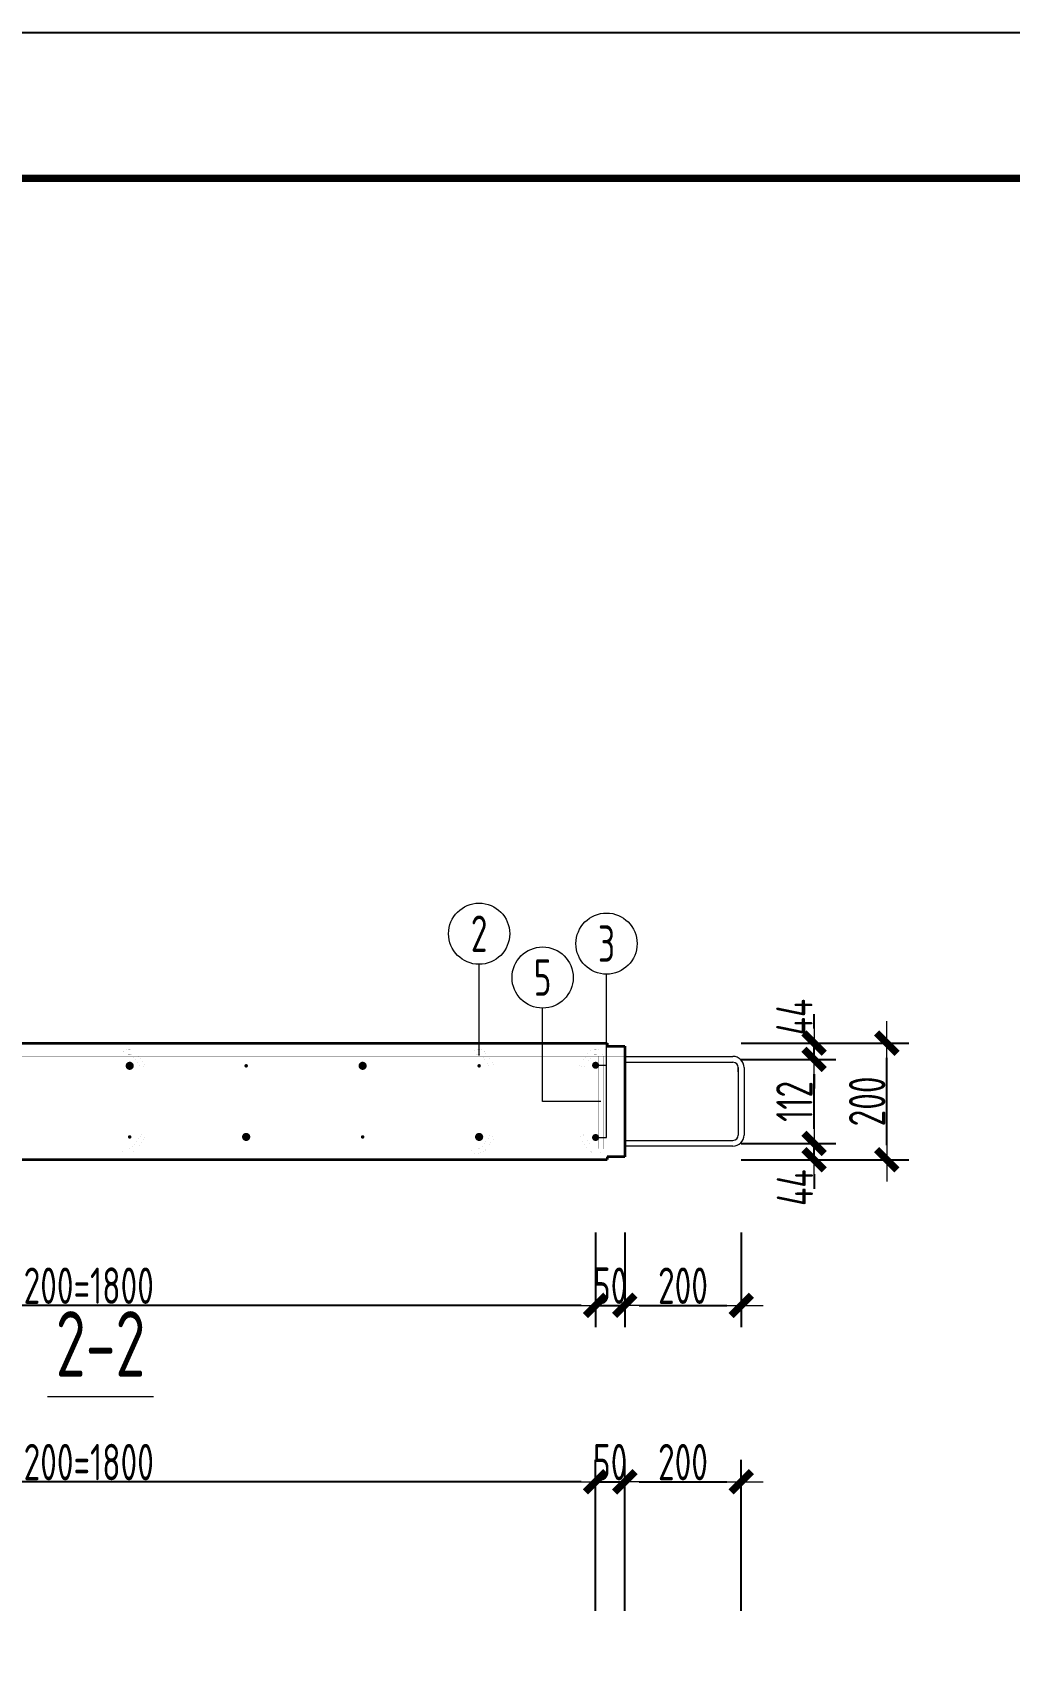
# Model space of a CAD drawing. Extents: x -85320 to 1679916, y -1321939 to 627.
# Drawn here: x 1415186 to 1421897, y -837020 to -825871 of the extents above; entities that cross this region are included whole.
import ezdxf
from ezdxf.enums import TextEntityAlignment as Align

# ---------------------------------------------------------------- set-up
doc = ezdxf.new("R2010")
doc.units = 0
doc.header["$LTSCALE"] = 1000
for name, color, linetype in [('BORDER', 7, 'Continuous'), ('打印线框', 7, 'Continuous'), ('拉模', 7, 'Continuous')]:
    doc.layers.add(name, color=color, linetype=linetype)
for name, color, linetype, lineweight in [('直线', 7, 'Continuous', 18), ('预制墙图名', 7, 'Continuous', 18), ('预制墙墙身水平筋', 130, 'Continuous', 18), ('预制墙墙身纵向受力筋', 1, 'Continuous', 18), ('预制墙墙身纵向非受力筋', 94, 'Continuous', 18), ('预制墙墙身附加筋', 94, 'Continuous', 18), ('预制墙拉筋', 130, 'Continuous', 18), ('预制墙详图标注', 3, 'Continuous', 18), ('预制墙详图轮廓', 3, 'Continuous', 35)]:
    doc.layers.add(name, color=color, linetype=linetype, lineweight=lineweight)
doc.styles.add('样式 1', font='yjkeng.shx', dxfattribs={"width": 0.7, "bigfont": 'yjkchn.shx'})
doc.styles.add('样式 2', font='yjkeng.shx', dxfattribs={"width": 0.7, "bigfont": 'yjkchn.shx'})
doc.dimstyles.new('盈建科结构', dxfattribs={"dimscale": 100, "dimtxt": 2.5, "dimasz": 1, "dimexe": 1.5, "dimexo": 0.625, "dimgap": 0.1, "dimtad": 1, "dimdec": 0, "dimrnd": 1, "dimzin": 0, "dimdsep": 46, "dimtxsty": '样式 1', "dimblk": '_yjkbk', "dimblk1": 'ARCHTICK', "dimblk2": 'ARCHTICK', "dimcen": 0.09, "dimadec": 0, "dimazin": 0, "dimtfac": 1, "dimtdec": 4, "dimtix": 1, "dimtmove": 2, "dimatfit": 3, "dimfxl": 1, "dimtolj": 1, "dimtzin": 0, "dimarcsym": 0})

# ---------------------------------------------------------------- blocks, each defined once
blk = doc.blocks.new('_yjkbk')
blk.add_line((-1, 0), (1.5, 0))
blk.add_lwpolyline([(-0.7, -0.7, 0.5, 0.5, 0), (0.7, 0.7, 0.5, 0.5, 0)], format="xyseb")
blk = doc.blocks.new('*D380')
at = {"layer": 'Defpoints', "color": 0, "transparency": 16777216}
for p in [(1411854, -835820), (1411854, -836770), (1419054, -836770)]:
    blk.add_point(p, dxfattribs=at)
at = {"layer": '预制墙详图标注', "color": 0, "lineweight": -2, "transparency": 16777216}
for p, q in [((1411854, -836707), (1411854, -835670)), ((1419054, -836707), (1419054, -835670)), ((1418954, -835820), (1411954, -835820))]:
    blk.add_line(p, q, dxfattribs=at)
at = {"layer": '预制墙详图标注', "color": 0, "lineweight": -2, "transparency": 16777216, "xscale": 100, "yscale": 100, "zscale": 100, "rotation": 180}
blk.add_blockref('_yjkbk', (1411854, -835820), dxfattribs=at)
at = {"layer": '预制墙详图标注', "color": 0, "lineweight": -2, "transparency": 16777216, "xscale": 100, "yscale": 100, "zscale": 100}
blk.add_blockref('_yjkbk', (1419054, -835820), dxfattribs=at)
at = {"layer": '预制墙详图标注', "color": 0, "transparency": 16777216, "insert": (1415454, -835810), "char_height": 250, "attachment_point": 8, "style": '样式 1'}
blk.add_mtext('\\A1;9×200=1800', dxfattribs=at)
blk = doc.blocks.new('_ArchTick')
at = {"color": 0, "linetype": 'ByBlock', "const_width": 0.4}
blk.add_lwpolyline([(-0.5, -0.5), (0.5, 0.5)], dxfattribs=at)
blk = doc.blocks.new('*D381')
at = {"layer": 'Defpoints', "color": 0, "transparency": 16777216}
for p in [(1419254, -835820), (1419054, -836770), (1419254, -836770)]:
    blk.add_point(p, dxfattribs=at)
at = {"layer": '预制墙详图标注', "color": 0, "lineweight": -2, "transparency": 16777216}
for p, q in [((1419054, -836707), (1419054, -835670)), ((1419254, -836707), (1419254, -835670)), ((1418954, -835820), (1418854, -835820)), ((1419054, -835820), (1419254, -835820)), ((1419354, -835820), (1419454, -835820))]:
    blk.add_line(p, q, dxfattribs=at)
at = {"layer": '预制墙详图标注', "color": 0, "lineweight": -2, "transparency": 16777216, "xscale": 100, "yscale": 100, "zscale": 100}
blk.add_blockref('_yjkbk', (1419054, -835820), dxfattribs=at)
at = {"layer": '预制墙详图标注', "color": 0, "lineweight": -2, "transparency": 16777216, "xscale": 100, "yscale": 100, "zscale": 100, "rotation": 180}
blk.add_blockref('_yjkbk', (1419254, -835820), dxfattribs=at)
at = {"layer": '预制墙详图标注', "color": 0, "transparency": 16777216, "insert": (1419154, -835810), "char_height": 250, "attachment_point": 8, "style": '样式 1'}
blk.add_mtext('\\A1;50', dxfattribs=at)
blk = doc.blocks.new('*D382')
at = {"layer": 'Defpoints', "color": 0, "transparency": 16777216}
for p in [(1420054, -835820), (1419254, -836770), (1420054, -836770)]:
    blk.add_point(p, dxfattribs=at)
at = {"layer": '预制墙详图标注', "color": 0, "lineweight": -2, "transparency": 16777216}
for p, q in [((1419254, -836707), (1419254, -835670)), ((1420054, -836707), (1420054, -835670)), ((1419354, -835820), (1419954, -835820))]:
    blk.add_line(p, q, dxfattribs=at)
at = {"layer": '预制墙详图标注', "color": 0, "lineweight": -2, "transparency": 16777216, "xscale": 100, "yscale": 100, "zscale": 100, "rotation": 180}
blk.add_blockref('_yjkbk', (1419254, -835820), dxfattribs=at)
at = {"layer": '预制墙详图标注', "color": 0, "lineweight": -2, "transparency": 16777216, "xscale": 100, "yscale": 100, "zscale": 100}
blk.add_blockref('_yjkbk', (1420054, -835820), dxfattribs=at)
at = {"layer": '预制墙详图标注', "color": 0, "transparency": 16777216, "insert": (1419654, -835810), "char_height": 250, "attachment_point": 8, "style": '样式 1'}
blk.add_mtext('\\A1;200', dxfattribs=at)
blk = doc.blocks.new('*D398')
at = {"layer": 'Defpoints', "color": 0, "transparency": 16777216}
for p in [(1411854, -834109), (1419054, -834109), (1411854, -834609)]:
    blk.add_point(p, dxfattribs=at)
at = {"layer": '预制墙详图标注', "color": 0, "lineweight": -2, "transparency": 16777216}
for p, q in [((1411854, -834171), (1411854, -834759)), ((1419054, -834171), (1419054, -834759)), ((1418954, -834609), (1411954, -834609))]:
    blk.add_line(p, q, dxfattribs=at)
at = {"layer": '预制墙详图标注', "color": 0, "lineweight": -2, "transparency": 16777216, "xscale": 100, "yscale": 100, "zscale": 100, "rotation": 180}
blk.add_blockref('_yjkbk', (1411854, -834609), dxfattribs=at)
at = {"layer": '预制墙详图标注', "color": 0, "lineweight": -2, "transparency": 16777216, "xscale": 100, "yscale": 100, "zscale": 100}
blk.add_blockref('_yjkbk', (1419054, -834609), dxfattribs=at)
at = {"layer": '预制墙详图标注', "color": 0, "transparency": 16777216, "insert": (1415454, -834599), "char_height": 250, "attachment_point": 8, "style": '样式 1'}
blk.add_mtext('\\A1;9×200=1800', dxfattribs=at)
blk = doc.blocks.new('*D399')
at = {"layer": 'Defpoints', "color": 0, "transparency": 16777216}
for p in [(1419054, -834109), (1419254, -834109), (1419254, -834609)]:
    blk.add_point(p, dxfattribs=at)
at = {"layer": '预制墙详图标注', "color": 0, "lineweight": -2, "transparency": 16777216}
for p, q in [((1419054, -834109), (1419054, -834759)), ((1419254, -834109), (1419254, -834759)), ((1418954, -834609), (1418854, -834609)), ((1419054, -834609), (1419254, -834609)), ((1419354, -834609), (1419454, -834609))]:
    blk.add_line(p, q, dxfattribs=at)
at = {"layer": '预制墙详图标注', "color": 0, "lineweight": -2, "transparency": 16777216, "xscale": 100, "yscale": 100, "zscale": 100}
blk.add_blockref('_yjkbk', (1419054, -834609), dxfattribs=at)
at = {"layer": '预制墙详图标注', "color": 0, "lineweight": -2, "transparency": 16777216, "xscale": 100, "yscale": 100, "zscale": 100, "rotation": 180}
blk.add_blockref('_yjkbk', (1419254, -834609), dxfattribs=at)
at = {"layer": '预制墙详图标注', "color": 0, "transparency": 16777216, "insert": (1419154, -834599), "char_height": 250, "attachment_point": 8, "style": '样式 1'}
blk.add_mtext('\\A1;50', dxfattribs=at)
blk = doc.blocks.new('*D400')
at = {"layer": 'Defpoints', "color": 0, "transparency": 16777216}
for p in [(1419254, -834109), (1420054, -834109), (1420054, -834609)]:
    blk.add_point(p, dxfattribs=at)
at = {"layer": '预制墙详图标注', "color": 0, "lineweight": -2, "transparency": 16777216}
for p, q in [((1419254, -834109), (1419254, -834759)), ((1420054, -834109), (1420054, -834759)), ((1419354, -834609), (1419954, -834609))]:
    blk.add_line(p, q, dxfattribs=at)
at = {"layer": '预制墙详图标注', "color": 0, "lineweight": -2, "transparency": 16777216, "xscale": 100, "yscale": 100, "zscale": 100, "rotation": 180}
blk.add_blockref('_yjkbk', (1419254, -834609), dxfattribs=at)
at = {"layer": '预制墙详图标注', "color": 0, "lineweight": -2, "transparency": 16777216, "xscale": 100, "yscale": 100, "zscale": 100}
blk.add_blockref('_yjkbk', (1420054, -834609), dxfattribs=at)
at = {"layer": '预制墙详图标注', "color": 0, "transparency": 16777216, "insert": (1419654, -834599), "char_height": 250, "attachment_point": 8, "style": '样式 1'}
blk.add_mtext('\\A1;200', dxfattribs=at)
blk = doc.blocks.new('*D2102')
at = {"layer": 'Defpoints', "color": 0, "transparency": 16777216}
for p in [(1420054, -833497), (1420554, -833497), (1420054, -833609)]:
    blk.add_point(p, dxfattribs=at)
at = {"layer": '预制墙详图标注', "color": 0, "lineweight": -2, "transparency": 16777216}
for p, q in [((1420554, -833397), (1420554, -833297)), ((1420054, -833497), (1420704, -833497)), ((1420554, -833609), (1420554, -833497)), ((1420054, -833609), (1420704, -833609)), ((1420554, -833709), (1420554, -833809))]:
    blk.add_line(p, q, dxfattribs=at)
at = {"layer": '预制墙详图标注', "color": 0, "lineweight": -2, "transparency": 16777216, "xscale": 100, "yscale": 100, "zscale": 100}
for p, rotation in [((1420554, -833497), 270), ((1420554, -833609), 90)]:
    blk.add_blockref('_yjkbk', p, dxfattribs=dict(at, rotation=rotation))
at = {"layer": '预制墙详图标注', "color": 0, "transparency": 16777216, "insert": (1420548, -833801), "char_height": 250, "attachment_point": 8, "rotation": 90, "style": '样式 1'}
blk.add_mtext('\\A1;44', dxfattribs=at)
blk = doc.blocks.new('*D2103')
at = {"layer": 'Defpoints', "color": 0, "transparency": 16777216}
for p in [(1420054, -832921), (1420554, -832921), (1420054, -833497)]:
    blk.add_point(p, dxfattribs=at)
at = {"layer": '预制墙详图标注', "color": 0, "lineweight": -2, "transparency": 16777216}
for p, q in [((1420054, -832921), (1420704, -832921)), ((1420554, -833397), (1420554, -833021)), ((1420054, -833497), (1420704, -833497))]:
    blk.add_line(p, q, dxfattribs=at)
at = {"layer": '预制墙详图标注', "color": 0, "lineweight": -2, "transparency": 16777216, "xscale": 100, "yscale": 100, "zscale": 100}
for p, rotation in [((1420554, -832921), 90), ((1420554, -833497), 270)]:
    blk.add_blockref('_yjkbk', p, dxfattribs=dict(at, rotation=rotation))
at = {"layer": '预制墙详图标注', "color": 0, "transparency": 16777216, "insert": (1420544, -833209), "char_height": 250, "attachment_point": 8, "rotation": 90, "style": '样式 1'}
blk.add_mtext('\\A1;112', dxfattribs=at)
blk = doc.blocks.new('*D2104')
at = {"layer": 'Defpoints', "color": 0, "transparency": 16777216}
for p in [(1420054, -832809), (1420554, -832809), (1420054, -832921)]:
    blk.add_point(p, dxfattribs=at)
at = {"layer": '预制墙详图标注', "color": 0, "lineweight": -2, "transparency": 16777216}
for p, q in [((1420554, -832709), (1420554, -832609)), ((1420054, -832809), (1420704, -832809)), ((1420554, -832921), (1420554, -832809)), ((1420054, -832921), (1420704, -832921)), ((1420554, -833021), (1420554, -833121))]:
    blk.add_line(p, q, dxfattribs=at)
at = {"layer": '预制墙详图标注', "color": 0, "lineweight": -2, "transparency": 16777216, "xscale": 100, "yscale": 100, "zscale": 100}
for p, rotation in [((1420554, -832809), 270), ((1420554, -832921), 90)]:
    blk.add_blockref('_yjkbk', p, dxfattribs=dict(at, rotation=rotation))
at = {"layer": '预制墙详图标注', "color": 0, "transparency": 16777216, "insert": (1420544, -832630), "char_height": 250, "attachment_point": 8, "rotation": 90, "style": '样式 1'}
blk.add_mtext('\\A1;44', dxfattribs=at)
blk = doc.blocks.new('*D2105')
at = {"layer": 'Defpoints', "color": 0, "transparency": 16777216}
for p in [(1420554, -832809), (1421054, -832809), (1420554, -833609)]:
    blk.add_point(p, dxfattribs=at)
at = {"layer": '预制墙详图标注', "color": 0, "lineweight": -2, "transparency": 16777216}
for p, q in [((1420616, -832809), (1421204, -832809)), ((1421054, -833509), (1421054, -832909)), ((1420616, -833609), (1421204, -833609))]:
    blk.add_line(p, q, dxfattribs=at)
at = {"layer": '预制墙详图标注', "color": 0, "lineweight": -2, "transparency": 16777216, "xscale": 100, "yscale": 100, "zscale": 100}
for p, rotation in [((1421054, -832809), 90), ((1421054, -833609), 270)]:
    blk.add_blockref('_yjkbk', p, dxfattribs=dict(at, rotation=rotation))
at = {"layer": '预制墙详图标注', "color": 0, "transparency": 16777216, "insert": (1421044, -833209), "char_height": 250, "attachment_point": 8, "rotation": 90, "style": '样式 1'}
blk.add_mtext('\\A1;200', dxfattribs=at)
blk = doc.blocks.new('图框1')
at = {"layer": 'BORDER', "const_width": 50}
blk.add_lwpolyline([(1377779, -823089), (1377779, -783089), (1433679, -783089), (1433679, -823089)], close=True, dxfattribs=at)
blk = doc.blocks.new('闭口右')
at = {"layer": '预制墙墙身水平筋', "lineweight": 18}
for p, q in [((1039314, -832443), (1040058, -832443)), ((1039314, -832443), (1040058, -832443)), ((1039314, -832443), (1040058, -832443)), ((1039314, -832443), (1040058, -832443)), ((1039314, -832443), (1040058, -832443)), ((1039314, -832443), (1040058, -832443)), ((1039314, -832443), (1040058, -832443)), ((1039314, -832443), (1040058, -832443)), ((1039314, -832443), (1040058, -832443)), ((1039314, -832443), (1040058, -832443)), ((1039314, -832443), (1040058, -832443)), ((1039314, -832443), (1040058, -832443)), ((1039314, -832443), (1040058, -832443)), ((1039314, -832443), (1040058, -832443)), ((1039314, -832443), (1040058, -832443)), ((1040058, -832483), (1039314, -832483)), ((1040058, -832483), (1039314, -832483)), ((1040058, -832483), (1039314, -832483)), ((1040058, -832483), (1039314, -832483)), ((1040058, -832483), (1039314, -832483)), ((1040058, -832483), (1039314, -832483)), ((1040058, -832483), (1039314, -832483)), ((1040058, -832483), (1039314, -832483)), ((1040058, -832483), (1039314, -832483)), ((1040058, -832483), (1039314, -832483)), ((1040058, -832483), (1039314, -832483)), ((1040058, -832483), (1039314, -832483)), ((1040058, -832483), (1039314, -832483)), ((1040058, -832483), (1039314, -832483)), ((1040058, -832483), (1039314, -832483)), ((1040094, -832548), (1040094, -832519)), ((1040094, -832548), (1040094, -832519)), ((1040094, -832548), (1040094, -832519)), ((1040094, -832548), (1040094, -832519)), ((1040094, -832548), (1040094, -832519)), ((1040094, -832548), (1040094, -832519)), ((1040094, -832548), (1040094, -832519)), ((1040094, -832548), (1040094, -832519)), ((1040094, -832548), (1040094, -832519)), ((1040094, -832548), (1040094, -832519)), ((1040094, -832548), (1040094, -832519)), ((1040094, -832548), (1040094, -832519)), ((1040094, -832548), (1040094, -832519)), ((1040094, -832548), (1040094, -832519)), ((1040094, -832548), (1040094, -832519)), ((1040134, -832519), (1040134, -832548)), ((1040134, -832519), (1040134, -832548)), ((1040134, -832519), (1040134, -832548)), ((1040134, -832519), (1040134, -832548)), ((1040134, -832519), (1040134, -832548)), ((1040134, -832519), (1040134, -832548)), ((1040134, -832519), (1040134, -832548)), ((1040134, -832519), (1040134, -832548)), ((1040134, -832519), (1040134, -832548)), ((1040134, -832519), (1040134, -832548)), ((1040134, -832519), (1040134, -832548)), ((1040134, -832519), (1040134, -832548)), ((1040134, -832519), (1040134, -832548)), ((1040134, -832519), (1040134, -832548)), ((1040134, -832519), (1040134, -832548)), ((1039314, -833019), (1040058, -833019)), ((1039314, -833019), (1040058, -833019)), ((1039314, -833019), (1040058, -833019)), ((1039314, -833019), (1040058, -833019)), ((1039314, -833019), (1040058, -833019)), ((1039314, -833019), (1040058, -833019)), ((1039314, -833019), (1040058, -833019)), ((1039314, -833019), (1040058, -833019)), ((1039314, -833019), (1040058, -833019)), ((1039314, -833019), (1040058, -833019)), ((1039314, -833019), (1040058, -833019)), ((1039314, -833019), (1040058, -833019)), ((1039314, -833019), (1040058, -833019)), ((1039314, -833019), (1040058, -833019)), ((1039314, -833019), (1040058, -833019)), ((1040058, -833059), (1039314, -833059))]:
    blk.add_line(p, q, dxfattribs=at)
at = {"layer": '预制墙墙身水平筋', "color": 4}
for p, q in [((1040094, -832519), (1040094, -832982)), ((1040134, -832519), (1040134, -832982))]:
    blk.add_line(p, q, dxfattribs=at)
at = {"layer": '预制墙墙身水平筋', "lineweight": 18}
for centre, radius, start, end in [((1040058, -832519), 76.6, 360, 90), ((1040058, -832519), 76.6, 360, 90), ((1040058, -832519), 76.6, 360, 90), ((1040058, -832519), 76.6, 360, 90), ((1040058, -832519), 76.6, 360, 90), ((1040058, -832519), 76.6, 360, 90), ((1040058, -832519), 76.6, 360, 90), ((1040058, -832519), 76.6, 360, 90), ((1040058, -832519), 76.6, 360, 90), ((1040058, -832519), 76.6, 360, 90), ((1040058, -832519), 76.6, 360, 90), ((1040058, -832519), 76.6, 360, 90), ((1040058, -832519), 76.6, 360, 90), ((1040058, -832519), 76.6, 360, 90), ((1040058, -832519), 36.6, 360, 90), ((1040058, -832519), 36.6, 360, 90), ((1040058, -832519), 36.6, 360, 90), ((1040058, -832519), 36.6, 360, 90), ((1040058, -832519), 36.6, 360, 90), ((1040058, -832519), 36.6, 360, 90), ((1040058, -832519), 36.6, 360, 90), ((1040058, -832519), 36.6, 360, 90), ((1040058, -832519), 36.6, 360, 90), ((1040058, -832519), 36.6, 360, 90), ((1040058, -832519), 36.6, 360, 90), ((1040058, -832519), 36.6, 360, 90), ((1040058, -832519), 36.6, 360, 90), ((1040058, -832519), 36.6, 360, 90), ((1040058, -832982), 36.6, 270, 0), ((1040058, -832982), 76.6, 270, 0), ((1040058, -832982), 36.6, 270, 0), ((1040058, -832982), 76.6, 270, 0), ((1040058, -832982), 36.6, 270, 0), ((1040058, -832982), 76.6, 270, 0), ((1040058, -832982), 36.6, 270, 0), ((1040058, -832982), 76.6, 270, 0), ((1040058, -832982), 36.6, 270, 0), ((1040058, -832982), 76.6, 270, 0), ((1040058, -832982), 36.6, 270, 0), ((1040058, -832982), 76.6, 270, 0), ((1040058, -832982), 36.6, 270, 0), ((1040058, -832982), 76.6, 270, 0), ((1040058, -832982), 36.6, 270, 0), ((1040058, -832982), 76.6, 270, 0), ((1040058, -832982), 36.6, 270, 0), ((1040058, -832982), 76.6, 270, 0), ((1040058, -832982), 36.6, 270, 0), ((1040058, -832982), 76.6, 270, 0), ((1040058, -832982), 36.6, 270, 0), ((1040058, -832982), 76.6, 270, 0), ((1040058, -832982), 36.6, 270, 0), ((1040058, -832982), 76.6, 270, 0), ((1040058, -832982), 36.6, 270, 0), ((1040058, -832982), 76.6, 270, 0), ((1040058, -832982), 36.6, 270, 0), ((1040058, -832982), 76.6, 270, 0)]:
    blk.add_arc(centre, radius, start, end, dxfattribs=at)

msp = doc.modelspace()

# ---------------------------------------------------------------- linework, layer by layer
at = {"layer": '打印线框', "color": 1}
msp.add_lwpolyline([(1379939.784, -867870.959), (1379939.784, -825870.959), (1439339.784, -825870.959), (1439339.784, -867870.959)], close=True, dxfattribs=at)
at = {"layer": '直线', "lineweight": 18}
msp.add_line((1419053.684, -832960.636), (1419128.684, -832960.636), dxfattribs=at)
for points in [[(1418253.684, -832892.636), (1418253.684, -832267.636)], [(1419053.684, -833456.636), (1419128.684, -833456.636), (1419128.684, -832335.636)], [(1419089.684, -833208.636), (1418689.684, -833208.636), (1418689.684, -832568.636)]]:
    msp.add_lwpolyline(points, dxfattribs=at)
for centre in [(1418253.684, -832057.636), (1419128.684, -832125.636), (1418689.684, -832358.636)]:
    msp.add_circle(centre, 210, dxfattribs=at)
at = {"layer": '预制墙图名', "lineweight": 18}
msp.add_line((1415290.222, -835233.636), (1416017.145, -835233.636), dxfattribs=at)
at = {"layer": '预制墙墙身水平筋', "lineweight": 18, "const_width": 0.18}
for points in [[(1411253.684, -832900.636), (1419253.684, -832900.636)], [(1411253.684, -832900.636), (1419253.684, -832900.636)], [(1411253.684, -832900.636), (1419253.684, -832900.636)], [(1411253.684, -832900.636), (1419253.684, -832900.636)], [(1411253.684, -832900.636), (1419253.684, -832900.636)], [(1411253.684, -832900.636), (1419253.684, -832900.636)], [(1411253.684, -832900.636), (1419253.684, -832900.636)], [(1411253.684, -832900.636), (1419253.684, -832900.636)], [(1411253.684, -832900.636), (1419253.684, -832900.636)], [(1411253.684, -832900.636), (1419253.684, -832900.636)], [(1411253.684, -832900.636), (1419253.684, -832900.636)], [(1411253.684, -832900.636), (1419253.684, -832900.636)], [(1411253.684, -832900.636), (1419253.684, -832900.636)], [(1411253.684, -832900.636), (1419253.684, -832900.636)], [(1411253.684, -832900.636), (1419253.684, -832900.636)], [(1419253.684, -832940.636), (1411253.684, -832940.636)], [(1419253.684, -832940.636), (1411253.684, -832940.636)], [(1419253.684, -832940.636), (1411253.684, -832940.636)], [(1419253.684, -832940.636), (1411253.684, -832940.636)], [(1419253.684, -832940.636), (1411253.684, -832940.636)], [(1419253.684, -832940.636), (1411253.684, -832940.636)], [(1419253.684, -832940.636), (1411253.684, -832940.636)], [(1419253.684, -832940.636), (1411253.684, -832940.636)], [(1419253.684, -832940.636), (1411253.684, -832940.636)], [(1419253.684, -832940.636), (1411253.684, -832940.636)], [(1419253.684, -832940.636), (1411253.684, -832940.636)], [(1419253.684, -832940.636), (1411253.684, -832940.636)], [(1419253.684, -832940.636), (1411253.684, -832940.636)], [(1419253.684, -832940.636), (1411253.684, -832940.636)], [(1419253.684, -832940.636), (1411253.684, -832940.636)], [(1411253.684, -833476.636), (1419253.684, -833476.636)], [(1411253.684, -833476.636), (1419253.684, -833476.636)], [(1411253.684, -833476.636), (1419253.684, -833476.636)], [(1411253.684, -833476.636), (1419253.684, -833476.636)], [(1411253.684, -833476.636), (1419253.684, -833476.636)], [(1411253.684, -833476.636), (1419253.684, -833476.636)], [(1411253.684, -833476.636), (1419253.684, -833476.636)], [(1411253.684, -833476.636), (1419253.684, -833476.636)], [(1411253.684, -833476.636), (1419253.684, -833476.636)], [(1411253.684, -833476.636), (1419253.684, -833476.636)], [(1411253.684, -833476.636), (1419253.684, -833476.636)], [(1411253.684, -833476.636), (1419253.684, -833476.636)], [(1411253.684, -833476.636), (1419253.684, -833476.636)], [(1411253.684, -833476.636), (1419253.684, -833476.636)], [(1411253.684, -833476.636), (1419253.684, -833476.636)], [(1419253.684, -833516.636), (1411253.684, -833516.636)], [(1419253.684, -833516.636), (1411253.684, -833516.636)], [(1419253.684, -833516.636), (1411253.684, -833516.636)], [(1419253.684, -833516.636), (1411253.684, -833516.636)], [(1419253.684, -833516.636), (1411253.684, -833516.636)], [(1419253.684, -833516.636), (1411253.684, -833516.636)], [(1419253.684, -833516.636), (1411253.684, -833516.636)], [(1419253.684, -833516.636), (1411253.684, -833516.636)], [(1419253.684, -833516.636), (1411253.684, -833516.636)], [(1419253.684, -833516.636), (1411253.684, -833516.636)], [(1419253.684, -833516.636), (1411253.684, -833516.636)], [(1419253.684, -833516.636), (1411253.684, -833516.636)], [(1419253.684, -833516.636), (1411253.684, -833516.636)], [(1419253.684, -833516.636), (1411253.684, -833516.636)], [(1419253.684, -833516.636), (1411253.684, -833516.636)]]:
    msp.add_lwpolyline(points, dxfattribs=at)
at = {"layer": '预制墙墙身纵向受力筋', "lineweight": 18, "const_width": 28}
for points in [[(1415867.684, -832964.636, 1), (1415839.684, -832964.636, 1)], [(1417467.684, -832964.636, 1), (1417439.684, -832964.636, 1)], [(1416667.684, -833452.636, 1), (1416639.684, -833452.636, 1)], [(1418267.684, -833452.636, 1), (1418239.684, -833452.636, 1)]]:
    msp.add_lwpolyline(points, format="xyb", close=True, dxfattribs=at)
at = {"layer": '预制墙墙身纵向非受力筋', "lineweight": 18, "const_width": 12}
for points in [[(1416659.684, -832964.636, 1), (1416647.684, -832964.636, 1)], [(1418259.684, -832964.636, 1), (1418247.684, -832964.636, 1)], [(1415859.684, -833452.636, 1), (1415847.684, -833452.636, 1)], [(1417459.684, -833452.636, 1), (1417447.684, -833452.636, 1)]]:
    msp.add_lwpolyline(points, format="xyb", close=True, dxfattribs=at)
at = {"layer": '预制墙墙身附加筋', "lineweight": 18, "const_width": 24}
for points in [[(1419065.684, -832960.636, 1), (1419041.684, -832960.636, 1)], [(1419065.684, -833456.636, 1), (1419041.684, -833456.636, 1)]]:
    msp.add_lwpolyline(points, format="xyb", close=True, dxfattribs=at)
at = {"layer": '预制墙拉筋', "lineweight": 18, "const_width": 0.18}
for points in [[(1415959.178, -833455.474), (1415904.065, -833533.386, -0.24342753), (1415843.681, -833564.636), (1415828.683, -833564.636, -0.414213568), (1415797.684, -833533.637), (1415797.684, -832898.634, -0.414213568), (1415843.681, -832852.636), (1415858.68, -832852.636, -0.24342753), (1415895.403, -832871.641), (1415959.178, -832961.798), (1415933.054, -832980.278), (1415869.278, -832890.121, 0.24342753), (1415858.68, -832884.636), (1415843.681, -832884.636, 0.414213568), (1415829.684, -832898.634), (1415829.684, -833533.637), (1415827.681, -833533.637, 0.414213568), (1415828.683, -833534.638), (1415828.683, -833532.636), (1415843.681, -833532.636, 0.24342753), (1415877.94, -833514.906), (1415933.054, -833436.994)], [(1415959.178, -833455.474), (1415904.065, -833533.386, -0.24342753), (1415843.681, -833564.636), (1415828.683, -833564.636, -0.414213568), (1415797.684, -833533.637), (1415797.684, -832898.634, -0.414213568), (1415843.681, -832852.636), (1415858.68, -832852.636, -0.24342753), (1415895.403, -832871.641), (1415959.178, -832961.798), (1415933.054, -832980.278), (1415869.278, -832890.121, 0.24342753), (1415858.68, -832884.636), (1415843.681, -832884.636, 0.414213568), (1415829.684, -832898.634), (1415829.684, -833533.637), (1415827.681, -833533.637, 0.414213568), (1415828.683, -833534.638), (1415828.683, -833532.636), (1415843.681, -833532.636, 0.24342753), (1415877.94, -833514.906), (1415933.054, -833436.994)], [(1415959.178, -833455.474), (1415904.065, -833533.386, -0.24342753), (1415843.681, -833564.636), (1415828.683, -833564.636, -0.414213568), (1415797.684, -833533.637), (1415797.684, -832898.634, -0.414213568), (1415843.681, -832852.636), (1415858.68, -832852.636, -0.24342753), (1415895.403, -832871.641), (1415959.178, -832961.798), (1415933.054, -832980.278), (1415869.278, -832890.121, 0.24342753), (1415858.68, -832884.636), (1415843.681, -832884.636, 0.414213568), (1415829.684, -832898.634), (1415829.684, -833533.637), (1415827.681, -833533.637, 0.414213568), (1415828.683, -833534.638), (1415828.683, -833532.636), (1415843.681, -833532.636, 0.24342753), (1415877.94, -833514.906), (1415933.054, -833436.994)], [(1415959.178, -833455.474), (1415904.065, -833533.386, -0.24342753), (1415843.681, -833564.636), (1415828.683, -833564.636, -0.414213568), (1415797.684, -833533.637), (1415797.684, -832898.634, -0.414213568), (1415843.681, -832852.636), (1415858.68, -832852.636, -0.24342753), (1415895.403, -832871.641), (1415959.178, -832961.798), (1415933.054, -832980.278), (1415869.278, -832890.121, 0.24342753), (1415858.68, -832884.636), (1415843.681, -832884.636, 0.414213568), (1415829.684, -832898.634), (1415829.684, -833533.637), (1415827.681, -833533.637, 0.414213568), (1415828.683, -833534.638), (1415828.683, -833532.636), (1415843.681, -833532.636, 0.24342753), (1415877.94, -833514.906), (1415933.054, -833436.994)], [(1415959.178, -833455.474), (1415904.065, -833533.386, -0.24342753), (1415843.681, -833564.636), (1415828.683, -833564.636, -0.414213568), (1415797.684, -833533.637), (1415797.684, -832898.634, -0.414213568), (1415843.681, -832852.636), (1415858.68, -832852.636, -0.24342753), (1415895.403, -832871.641), (1415959.178, -832961.798), (1415933.054, -832980.278), (1415869.278, -832890.121, 0.24342753), (1415858.68, -832884.636), (1415843.681, -832884.636, 0.414213568), (1415829.684, -832898.634), (1415829.684, -833533.637), (1415827.681, -833533.637, 0.414213568), (1415828.683, -833534.638), (1415828.683, -833532.636), (1415843.681, -833532.636, 0.24342753), (1415877.94, -833514.906), (1415933.054, -833436.994)], [(1418359.178, -833455.474), (1418304.065, -833533.386, -0.24342753), (1418243.681, -833564.636), (1418228.683, -833564.636, -0.414213568), (1418197.684, -833533.637), (1418197.684, -832898.634, -0.414213568), (1418243.681, -832852.636), (1418258.68, -832852.636, -0.24342753), (1418295.403, -832871.641), (1418359.178, -832961.798), (1418333.054, -832980.278), (1418269.278, -832890.121, 0.24342753), (1418258.68, -832884.636), (1418243.681, -832884.636, 0.414213568), (1418229.684, -832898.634), (1418229.684, -833533.637), (1418227.681, -833533.637, 0.414213568), (1418228.683, -833534.638), (1418228.683, -833532.636), (1418243.681, -833532.636, 0.24342753), (1418277.94, -833514.906), (1418333.054, -833436.994)], [(1418359.178, -833455.474), (1418304.065, -833533.386, -0.24342753), (1418243.681, -833564.636), (1418228.683, -833564.636, -0.414213568), (1418197.684, -833533.637), (1418197.684, -832898.634, -0.414213568), (1418243.681, -832852.636), (1418258.68, -832852.636, -0.24342753), (1418295.403, -832871.641), (1418359.178, -832961.798), (1418333.054, -832980.278), (1418269.278, -832890.121, 0.24342753), (1418258.68, -832884.636), (1418243.681, -832884.636, 0.414213568), (1418229.684, -832898.634), (1418229.684, -833533.637), (1418227.681, -833533.637, 0.414213568), (1418228.683, -833534.638), (1418228.683, -833532.636), (1418243.681, -833532.636, 0.24342753), (1418277.94, -833514.906), (1418333.054, -833436.994)], [(1418359.178, -833455.474), (1418304.065, -833533.386, -0.24342753), (1418243.681, -833564.636), (1418228.683, -833564.636, -0.414213568), (1418197.684, -833533.637), (1418197.684, -832898.634, -0.414213568), (1418243.681, -832852.636), (1418258.68, -832852.636, -0.24342753), (1418295.403, -832871.641), (1418359.178, -832961.798), (1418333.054, -832980.278), (1418269.278, -832890.121, 0.24342753), (1418258.68, -832884.636), (1418243.681, -832884.636, 0.414213568), (1418229.684, -832898.634), (1418229.684, -833533.637), (1418227.681, -833533.637, 0.414213568), (1418228.683, -833534.638), (1418228.683, -833532.636), (1418243.681, -833532.636, 0.24342753), (1418277.94, -833514.906), (1418333.054, -833436.994)], [(1418359.178, -833455.474), (1418304.065, -833533.386, -0.24342753), (1418243.681, -833564.636), (1418228.683, -833564.636, -0.414213568), (1418197.684, -833533.637), (1418197.684, -832898.634, -0.414213568), (1418243.681, -832852.636), (1418258.68, -832852.636, -0.24342753), (1418295.403, -832871.641), (1418359.178, -832961.798), (1418333.054, -832980.278), (1418269.278, -832890.121, 0.24342753), (1418258.68, -832884.636), (1418243.681, -832884.636, 0.414213568), (1418229.684, -832898.634), (1418229.684, -833533.637), (1418227.681, -833533.637, 0.414213568), (1418228.683, -833534.638), (1418228.683, -833532.636), (1418243.681, -833532.636, 0.24342753), (1418277.94, -833514.906), (1418333.054, -833436.994)], [(1418359.178, -833455.474), (1418304.065, -833533.386, -0.24342753), (1418243.681, -833564.636), (1418228.683, -833564.636, -0.414213568), (1418197.684, -833533.637), (1418197.684, -832898.634, -0.414213568), (1418243.681, -832852.636), (1418258.68, -832852.636, -0.24342753), (1418295.403, -832871.641), (1418359.178, -832961.798), (1418333.054, -832980.278), (1418269.278, -832890.121, 0.24342753), (1418258.68, -832884.636), (1418243.681, -832884.636, 0.414213568), (1418229.684, -832898.634), (1418229.684, -833533.637), (1418227.681, -833533.637, 0.414213568), (1418228.683, -833534.638), (1418228.683, -833532.636), (1418243.681, -833532.636, 0.24342753), (1418277.94, -833514.906), (1418333.054, -833436.994)], [(1418970.314, -833436.994), (1419025.427, -833514.906, 0.24342753), (1419059.686, -833532.636), (1419074.685, -833532.636), (1419074.685, -833534.638, 0.414213568), (1419075.686, -833533.637), (1419073.684, -833533.637), (1419073.684, -832898.634, 0.414213568), (1419059.686, -832884.636), (1419044.687, -832884.636, 0.24342753), (1419034.089, -832890.121), (1418970.314, -832980.278), (1418944.189, -832961.798), (1419007.965, -832871.641, -0.24342753), (1419044.687, -832852.636), (1419059.686, -832852.636, -0.414213568), (1419105.684, -832898.634), (1419105.684, -833533.637, -0.414213568), (1419074.685, -833564.636), (1419059.686, -833564.636, -0.24342753), (1418999.303, -833533.386), (1418944.189, -833455.474)], [(1418970.314, -833436.994), (1419025.427, -833514.906, 0.24342753), (1419059.686, -833532.636), (1419074.685, -833532.636), (1419074.685, -833534.638, 0.414213568), (1419075.686, -833533.637), (1419073.684, -833533.637), (1419073.684, -832898.634, 0.414213568), (1419059.686, -832884.636), (1419044.687, -832884.636, 0.24342753), (1419034.089, -832890.121), (1418970.314, -832980.278), (1418944.189, -832961.798), (1419007.965, -832871.641, -0.24342753), (1419044.687, -832852.636), (1419059.686, -832852.636, -0.414213568), (1419105.684, -832898.634), (1419105.684, -833533.637, -0.414213568), (1419074.685, -833564.636), (1419059.686, -833564.636, -0.24342753), (1418999.303, -833533.386), (1418944.189, -833455.474)], [(1418970.314, -833436.994), (1419025.427, -833514.906, 0.24342753), (1419059.686, -833532.636), (1419074.685, -833532.636), (1419074.685, -833534.638, 0.414213568), (1419075.686, -833533.637), (1419073.684, -833533.637), (1419073.684, -832898.634, 0.414213568), (1419059.686, -832884.636), (1419044.687, -832884.636, 0.24342753), (1419034.089, -832890.121), (1418970.314, -832980.278), (1418944.189, -832961.798), (1419007.965, -832871.641, -0.24342753), (1419044.687, -832852.636), (1419059.686, -832852.636, -0.414213568), (1419105.684, -832898.634), (1419105.684, -833533.637, -0.414213568), (1419074.685, -833564.636), (1419059.686, -833564.636, -0.24342753), (1418999.303, -833533.386), (1418944.189, -833455.474)], [(1418970.314, -833436.994), (1419025.427, -833514.906, 0.24342753), (1419059.686, -833532.636), (1419074.685, -833532.636), (1419074.685, -833534.638, 0.414213568), (1419075.686, -833533.637), (1419073.684, -833533.637), (1419073.684, -832898.634, 0.414213568), (1419059.686, -832884.636), (1419044.687, -832884.636, 0.24342753), (1419034.089, -832890.121), (1418970.314, -832980.278), (1418944.189, -832961.798), (1419007.965, -832871.641, -0.24342753), (1419044.687, -832852.636), (1419059.686, -832852.636, -0.414213568), (1419105.684, -832898.634), (1419105.684, -833533.637, -0.414213568), (1419074.685, -833564.636), (1419059.686, -833564.636, -0.24342753), (1418999.303, -833533.386), (1418944.189, -833455.474)], [(1418970.314, -833436.994), (1419025.427, -833514.906, 0.24342753), (1419059.686, -833532.636), (1419074.685, -833532.636), (1419074.685, -833534.638, 0.414213568), (1419075.686, -833533.637), (1419073.684, -833533.637), (1419073.684, -832898.634, 0.414213568), (1419059.686, -832884.636), (1419044.687, -832884.636, 0.24342753), (1419034.089, -832890.121), (1418970.314, -832980.278), (1418944.189, -832961.798), (1419007.965, -832871.641, -0.24342753), (1419044.687, -832852.636), (1419059.686, -832852.636, -0.414213568), (1419105.684, -832898.634), (1419105.684, -833533.637, -0.414213568), (1419074.685, -833564.636), (1419059.686, -833564.636, -0.24342753), (1418999.303, -833533.386), (1418944.189, -833455.474)], [(1418970.314, -833436.994), (1419025.427, -833514.906, 0.24342753), (1419059.686, -833532.636), (1419074.685, -833532.636), (1419074.685, -833534.638, 0.414213568), (1419075.686, -833533.637), (1419073.684, -833533.637), (1419073.684, -832898.634, 0.414213568), (1419059.686, -832884.636), (1419044.687, -832884.636, 0.24342753), (1419034.089, -832890.121), (1418970.314, -832980.278), (1418944.189, -832961.798), (1419007.965, -832871.641, -0.24342753), (1419044.687, -832852.636), (1419059.686, -832852.636, -0.414213568), (1419105.684, -832898.634), (1419105.684, -833533.637, -0.414213568), (1419074.685, -833564.636), (1419059.686, -833564.636, -0.24342753), (1418999.303, -833533.386), (1418944.189, -833455.474)], [(1418970.314, -833436.994), (1419025.427, -833514.906, 0.24342753), (1419059.686, -833532.636), (1419074.685, -833532.636), (1419074.685, -833534.638, 0.414213568), (1419075.686, -833533.637), (1419073.684, -833533.637), (1419073.684, -832898.634, 0.414213568), (1419059.686, -832884.636), (1419044.687, -832884.636, 0.24342753), (1419034.089, -832890.121), (1418970.314, -832980.278), (1418944.189, -832961.798), (1419007.965, -832871.641, -0.24342753), (1419044.687, -832852.636), (1419059.686, -832852.636, -0.414213568), (1419105.684, -832898.634), (1419105.684, -833533.637, -0.414213568), (1419074.685, -833564.636), (1419059.686, -833564.636, -0.24342753), (1418999.303, -833533.386), (1418944.189, -833455.474)], [(1418970.314, -833436.994), (1419025.427, -833514.906, 0.24342753), (1419059.686, -833532.636), (1419074.685, -833532.636), (1419074.685, -833534.638, 0.414213568), (1419075.686, -833533.637), (1419073.684, -833533.637), (1419073.684, -832898.634, 0.414213568), (1419059.686, -832884.636), (1419044.687, -832884.636, 0.24342753), (1419034.089, -832890.121), (1418970.314, -832980.278), (1418944.189, -832961.798), (1419007.965, -832871.641, -0.24342753), (1419044.687, -832852.636), (1419059.686, -832852.636, -0.414213568), (1419105.684, -832898.634), (1419105.684, -833533.637, -0.414213568), (1419074.685, -833564.636), (1419059.686, -833564.636, -0.24342753), (1418999.303, -833533.386), (1418944.189, -833455.474)], [(1418970.314, -833436.994), (1419025.427, -833514.906, 0.24342753), (1419059.686, -833532.636), (1419074.685, -833532.636), (1419074.685, -833534.638, 0.414213568), (1419075.686, -833533.637), (1419073.684, -833533.637), (1419073.684, -832898.634, 0.414213568), (1419059.686, -832884.636), (1419044.687, -832884.636, 0.24342753), (1419034.089, -832890.121), (1418970.314, -832980.278), (1418944.189, -832961.798), (1419007.965, -832871.641, -0.24342753), (1419044.687, -832852.636), (1419059.686, -832852.636, -0.414213568), (1419105.684, -832898.634), (1419105.684, -833533.637, -0.414213568), (1419074.685, -833564.636), (1419059.686, -833564.636, -0.24342753), (1418999.303, -833533.386), (1418944.189, -833455.474)], [(1418970.314, -833436.994), (1419025.427, -833514.906, 0.24342753), (1419059.686, -833532.636), (1419074.685, -833532.636), (1419074.685, -833534.638, 0.414213568), (1419075.686, -833533.637), (1419073.684, -833533.637), (1419073.684, -832898.634, 0.414213568), (1419059.686, -832884.636), (1419044.687, -832884.636, 0.24342753), (1419034.089, -832890.121), (1418970.314, -832980.278), (1418944.189, -832961.798), (1419007.965, -832871.641, -0.24342753), (1419044.687, -832852.636), (1419059.686, -832852.636, -0.414213568), (1419105.684, -832898.634), (1419105.684, -833533.637, -0.414213568), (1419074.685, -833564.636), (1419059.686, -833564.636, -0.24342753), (1418999.303, -833533.386), (1418944.189, -833455.474)], [(1418970.314, -833436.994), (1419025.427, -833514.906, 0.24342753), (1419059.686, -833532.636), (1419074.685, -833532.636), (1419074.685, -833534.638, 0.414213568), (1419075.686, -833533.637), (1419073.684, -833533.637), (1419073.684, -832898.634, 0.414213568), (1419059.686, -832884.636), (1419044.687, -832884.636, 0.24342753), (1419034.089, -832890.121), (1418970.314, -832980.278), (1418944.189, -832961.798), (1419007.965, -832871.641, -0.24342753), (1419044.687, -832852.636), (1419059.686, -832852.636, -0.414213568), (1419105.684, -832898.634), (1419105.684, -833533.637, -0.414213568), (1419074.685, -833564.636), (1419059.686, -833564.636, -0.24342753), (1418999.303, -833533.386), (1418944.189, -833455.474)], [(1418970.314, -833436.994), (1419025.427, -833514.906, 0.24342753), (1419059.686, -833532.636), (1419074.685, -833532.636), (1419074.685, -833534.638, 0.414213568), (1419075.686, -833533.637), (1419073.684, -833533.637), (1419073.684, -832898.634, 0.414213568), (1419059.686, -832884.636), (1419044.687, -832884.636, 0.24342753), (1419034.089, -832890.121), (1418970.314, -832980.278), (1418944.189, -832961.798), (1419007.965, -832871.641, -0.24342753), (1419044.687, -832852.636), (1419059.686, -832852.636, -0.414213568), (1419105.684, -832898.634), (1419105.684, -833533.637, -0.414213568), (1419074.685, -833564.636), (1419059.686, -833564.636, -0.24342753), (1418999.303, -833533.386), (1418944.189, -833455.474)], [(1418970.314, -833436.994), (1419025.427, -833514.906, 0.24342753), (1419059.686, -833532.636), (1419074.685, -833532.636), (1419074.685, -833534.638, 0.414213568), (1419075.686, -833533.637), (1419073.684, -833533.637), (1419073.684, -832898.634, 0.414213568), (1419059.686, -832884.636), (1419044.687, -832884.636, 0.24342753), (1419034.089, -832890.121), (1418970.314, -832980.278), (1418944.189, -832961.798), (1419007.965, -832871.641, -0.24342753), (1419044.687, -832852.636), (1419059.686, -832852.636, -0.414213568), (1419105.684, -832898.634), (1419105.684, -833533.637, -0.414213568), (1419074.685, -833564.636), (1419059.686, -833564.636, -0.24342753), (1418999.303, -833533.386), (1418944.189, -833455.474)], [(1418970.314, -833436.994), (1419025.427, -833514.906, 0.24342753), (1419059.686, -833532.636), (1419074.685, -833532.636), (1419074.685, -833534.638, 0.414213568), (1419075.686, -833533.637), (1419073.684, -833533.637), (1419073.684, -832898.634, 0.414213568), (1419059.686, -832884.636), (1419044.687, -832884.636, 0.24342753), (1419034.089, -832890.121), (1418970.314, -832980.278), (1418944.189, -832961.798), (1419007.965, -832871.641, -0.24342753), (1419044.687, -832852.636), (1419059.686, -832852.636, -0.414213568), (1419105.684, -832898.634), (1419105.684, -833533.637, -0.414213568), (1419074.685, -833564.636), (1419059.686, -833564.636, -0.24342753), (1418999.303, -833533.386), (1418944.189, -833455.474)], [(1418970.314, -833436.994), (1419025.427, -833514.906, 0.24342753), (1419059.686, -833532.636), (1419074.685, -833532.636), (1419074.685, -833534.638, 0.414213568), (1419075.686, -833533.637), (1419073.684, -833533.637), (1419073.684, -832898.634, 0.414213568), (1419059.686, -832884.636), (1419044.687, -832884.636, 0.24342753), (1419034.089, -832890.121), (1418970.314, -832980.278), (1418944.189, -832961.798), (1419007.965, -832871.641, -0.24342753), (1419044.687, -832852.636), (1419059.686, -832852.636, -0.414213568), (1419105.684, -832898.634), (1419105.684, -833533.637, -0.414213568), (1419074.685, -833564.636), (1419059.686, -833564.636, -0.24342753), (1418999.303, -833533.386), (1418944.189, -833455.474)]]:
    msp.add_lwpolyline(points, format="xyb", close=True, dxfattribs=at)
at = {"layer": '预制墙详图轮廓', "lineweight": 35}
for p, q in [((1411373.684, -832808.636), (1419133.684, -832808.636)), ((1419133.684, -832808.636), (1419133.684, -832828.636)), ((1419133.684, -832828.636), (1419253.684, -832828.636)), ((1419253.684, -832828.636), (1419253.684, -833588.636)), ((1411373.684, -833608.636), (1419133.684, -833608.636)), ((1419253.684, -833588.636), (1419133.684, -833588.636)), ((1419133.684, -833588.636), (1419133.684, -833608.636))]:
    msp.add_line(p, q, dxfattribs=at)

# ---------------------------------------------------------------- block references
at = {"layer": '拉模', "color": 3}
msp.add_blockref('图框1', (4660.835, -43782.265), dxfattribs=at)
at = {"layer": '预制墙墙身水平筋', "color": 4}
msp.add_blockref('闭口右', (379939.313, -457.788), dxfattribs=at)

# ---------------------------------------------------------------- texts
at = {"layer": '直线', "linetype": 'Continuous', "style": '样式 1', "width": 0.7}
for s, p in [('2', (1418253.684, -832057.636)), ('3', (1419128.684, -832125.636)), ('5', (1418689.684, -832358.636))]:
    msp.add_text(s, height=250, dxfattribs=at).set_placement(p, align=Align.MIDDLE_CENTER)
at = {"layer": '预制墙图名', "linetype": 'Continuous', "style": '样式 2', "width": 0.7}
msp.add_text('2-2', height=450, dxfattribs=at).set_placement((1415653.684, -835233.636), align=Align.BOTTOM_CENTER)

# ---------------------------------------------------------------- dimensions: what is measured, and where the dimension line sits
at = {"layer": '预制墙详图标注'}
for base, p1, p2, picture, middle in [((1420553.684, -832808.636), (1420053.684, -832920.636), (1420053.684, -832808.636), '*D2104', (1420418.684, -832629.619)), ((1420553.684, -833496.636), (1420053.684, -833608.636), (1420053.684, -833496.636), '*D2102', (1420422.865, -833801.075))]:
    dim = msp.add_linear_dim(base=base, p1=p1, p2=p2, angle=90, text='44', dimstyle='盈建科结构', override={"dimexo": 0, "dimlfac": 0.25, "dimrnd": 5}, dxfattribs=at)
    dim.commit()
    dim.dimension.update_dxf_attribs({"geometry": picture, "text_midpoint": middle, "dimtype": 161})
for p1, p2, distance, override, picture, middle in [((1420553.684, -833608.636), (1420553.684, -832808.636), -500, {"dimscale": 100, "dimtxt": 2.5, "dimasz": 1, "dimexe": 1.5, "dimexo": 0.625, "dimgap": 0.1, "dimtad": 1, "dimlfac": 0.25, "dimrnd": 5, "dimdle": 0, "dimtix": 1, "dimfxlon": 0}, '*D2105', (1420918.684, -833208.636)), ((1419053.684, -834108.636), (1419253.684, -834108.636), -500, {"dimscale": 100, "dimtxt": 2.5, "dimasz": 1, "dimexe": 1.5, "dimexo": 0, "dimgap": 0.1, "dimtad": 1, "dimlfac": 0.25, "dimrnd": 5, "dimdle": 0, "dimfxlon": 0}, '*D399', (1419153.684, -834473.636)), ((1419253.684, -834108.636), (1420053.684, -834108.636), -500, {"dimscale": 100, "dimtxt": 2.5, "dimasz": 1, "dimexe": 1.5, "dimexo": 0, "dimgap": 0.1, "dimtad": 1, "dimlfac": 0.25, "dimrnd": 5, "dimdle": 0, "dimfxlon": 0}, '*D400', (1419653.684, -834473.636)), ((1419053.684, -836769.636), (1419253.684, -836769.636), 950, {"dimscale": 100, "dimtxt": 2.5, "dimasz": 1, "dimexe": 1.5, "dimexo": 0.625, "dimgap": 0.1, "dimtad": 1, "dimlfac": 0.25, "dimrnd": 5, "dimdle": 0, "dimtix": 1, "dimfxlon": 0}, '*D381', (1419153.684, -835684.636)), ((1419253.684, -836769.636), (1420053.684, -836769.636), 950, {"dimscale": 100, "dimtxt": 2.5, "dimasz": 1, "dimexe": 1.5, "dimexo": 0.625, "dimgap": 0.1, "dimtad": 1, "dimlfac": 0.25, "dimrnd": 5, "dimdle": 0, "dimtix": 1, "dimfxlon": 0}, '*D382', (1419653.684, -835684.636))]:
    dim = msp.add_aligned_dim(p1=p1, p2=p2, distance=distance, dimstyle='盈建科结构', override=override, dxfattribs=at)
    dim.commit()
    dim.dimension.update_dxf_attribs({"geometry": picture, "text_midpoint": middle})
for p1, p2, distance, text, override, picture, middle in [((1420053.684, -833496.636), (1420053.684, -832920.636), -500, '112', {"dimscale": 100, "dimtxt": 2.5, "dimasz": 1, "dimexe": 1.5, "dimexo": 0, "dimgap": 0.1, "dimtad": 1, "dimlfac": 0.25, "dimrnd": 5, "dimdle": 0, "dimfxlon": 0}, '*D2103', (1420418.684, -833208.636)), ((1419053.684, -834108.636), (1411853.684, -834108.636), 500, '9×200=1800', {"dimscale": 100, "dimtxt": 2.5, "dimasz": 1, "dimexe": 1.5, "dimexo": 0.625, "dimgap": 0.1, "dimtad": 1, "dimlfac": 0.25, "dimrnd": 5, "dimdle": 0, "dimtix": 1, "dimfxlon": 0}, '*D398', (1415453.684, -834473.636)), ((1419053.684, -836769.636), (1411853.684, -836769.636), -950, '9×200=1800', {"dimscale": 100, "dimtxt": 2.5, "dimasz": 1, "dimexe": 1.5, "dimexo": 0.625, "dimgap": 0.1, "dimtad": 1, "dimlfac": 0.25, "dimrnd": 5, "dimdle": 0, "dimtix": 1, "dimfxlon": 0}, '*D380', (1415453.684, -835684.636))]:
    dim = msp.add_aligned_dim(p1=p1, p2=p2, distance=distance, text=text, dimstyle='盈建科结构', override=override, dxfattribs=at)
    dim.commit()
    dim.dimension.update_dxf_attribs({"geometry": picture, "text_midpoint": middle})

doc.saveas('drawing.dxf')
